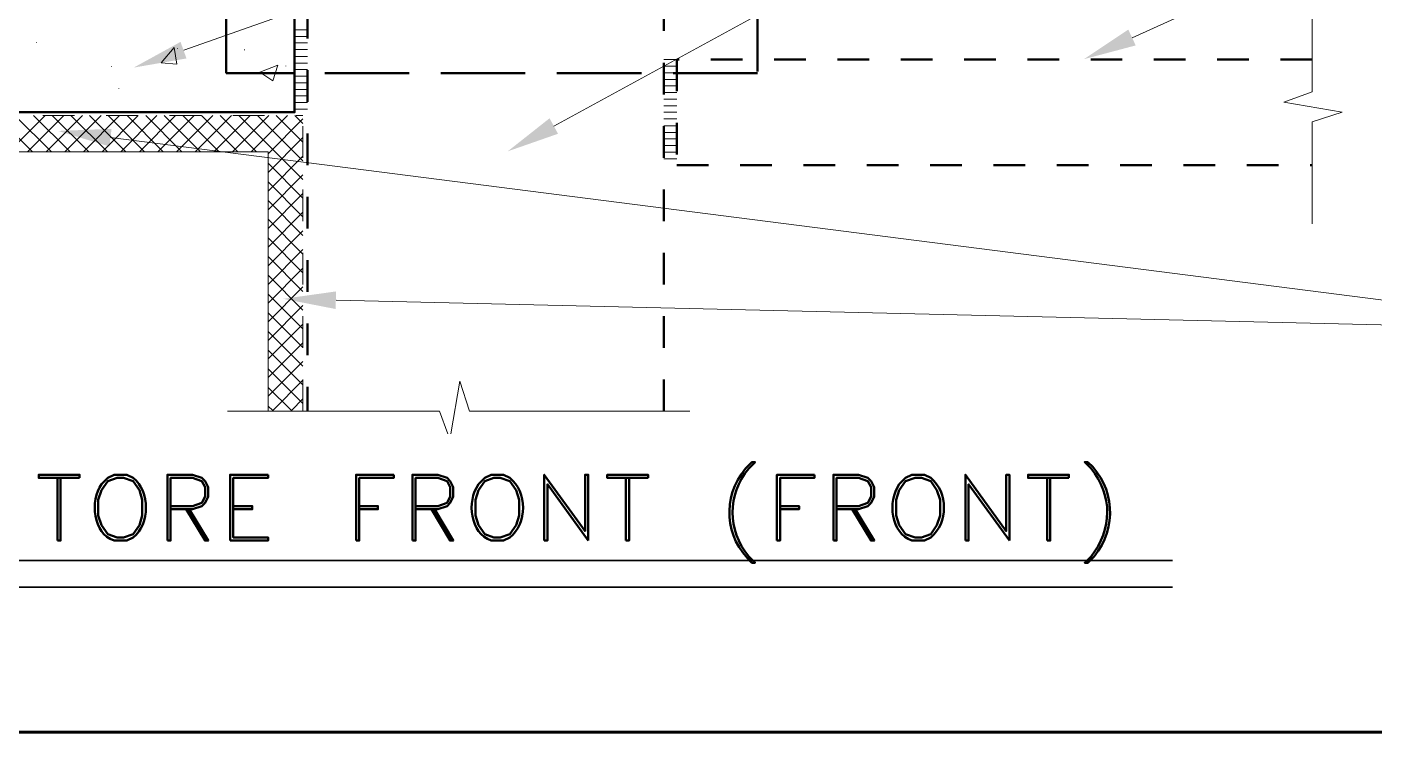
# Model space of a CAD drawing. Header units: inches. Extents: x 5 to 516, y -193 to 129.
# Drawn here: x 90.768 to 95.023, y -192.186 to -189.96 of the extents above; entities that cross this region are included whole.
import ezdxf

# ---------------------------------------------------------------- set-up
doc = ezdxf.new("R2010")
doc.units = ezdxf.units.IN
doc.header["$MEASUREMENT"] = 0
doc.linetypes.add('PDF_IMPORT', pattern=[1, 0.8, -0.2])
doc.layers.add('PDF8_Geometry', color=7, linetype='Continuous')
doc.layers.add('PDF8_Solid Fills', color=7, linetype='Continuous')

msp = doc.modelspace()

# ---------------------------------------------------------------- linework, layer by layer
at = {"layer": 'PDF8_Geometry', "lineweight": 15}
for points in [[(91.2632934, -190.0324499), (95.8021827, -188.434672), (96.2988496, -188.434672)], [(92.4321823, -190.27245), (95.8021824, -188.4346722), (96.2988493, -188.4346722)], [(94.2588493, -189.9935609), (95.8021827, -189.2946719), (96.3010717, -189.2946719)], [(94.82774, -190.5813388), (94.82774, -190.2591166), (94.9221844, -190.2291166), (94.73774, -190.1968943), (94.82774, -190.1646721), (94.82774, -189.883561)], [(91.6132938, -189.9691166), (91.654405, -189.9691166)], [(91.6132938, -189.9902277), (91.654405, -189.9902277)], [(90.7988497, -190.0102277), (90.7988497, -190.0091166)], [(91.2421829, -190.0768944), (91.1921829, -190.07245), (91.233294, -190.0246722)], [(91.242182, -190.0768942), (91.2332931, -190.024672)], [(91.2432942, -190.0291167), (91.2432942, -190.0280056)], [(91.4555157, -190.0324499), (91.4555157, -190.0313388)], [(91.6132938, -190.0102277), (91.654405, -190.0102277)], [(91.6132938, -190.0313388), (91.654405, -190.0313388)], [(91.0355169, -190.0857833), (91.0355169, -190.0846722)], [(91.5610726, -190.0802277), (91.5032948, -190.1024499), (91.5444059, -190.1302277)], [(91.5444055, -190.1302277), (91.5610722, -190.0802277)], [(91.5855161, -190.0835609), (91.5855161, -190.0824498)], [(91.6132938, -190.0524499), (91.654405, -190.0524499)], [(91.6132938, -190.073561), (91.654405, -190.073561)], [(92.8210712, -190.0624498), (92.7799601, -190.0624498)], [(92.8210712, -190.0835609), (92.7799601, -190.0835609)], [(91.6132938, -190.0935611), (91.654405, -190.0935611)], [(91.6132938, -190.1146722), (91.654405, -190.1146722)], [(92.8210712, -190.104672), (92.7799601, -190.104672)], [(92.8210712, -190.1257834), (92.7799601, -190.1257834)], [(91.0588504, -190.1535612), (91.0588504, -190.1524501)], [(91.6132938, -190.1357833), (91.654405, -190.1357833)], [(91.6132938, -190.1568944), (91.654405, -190.1568944)], [(92.8210712, -190.1457832), (92.7799601, -190.1457832)], [(92.8210712, -190.1668943), (92.7799601, -190.1668943)], [(91.6132938, -190.1768944), (91.654405, -190.1768944)], [(91.6132938, -190.1980055), (91.654405, -190.1980055)], [(92.8210712, -190.1880054), (92.7799601, -190.1880054)], [(92.8210712, -190.2091167), (92.7799601, -190.2091167)], [(90.7855169, -190.353561), (90.6710724, -190.2391165)], [(90.7110721, -190.353561), (90.8255165, -190.2391165)], [(90.8455167, -190.353561), (90.7299612, -190.2391165)], [(90.7699597, -190.353561), (90.8844042, -190.2391165)], [(90.9044044, -190.353561), (90.7888488, -190.2391165)], [(90.8288496, -190.353561), (90.9432941, -190.2391165)], [(90.9632942, -190.353561), (90.8477387, -190.2391165)], [(90.8877395, -190.353561), (91.0021839, -190.2391165)], [(91.0221841, -190.353561), (90.9066286, -190.2391165)], [(90.9466271, -190.353561), (91.0610716, -190.2391165)], [(91.0810718, -190.353561), (90.9655162, -190.2391165)], [(91.005517, -190.353561), (91.1199615, -190.2391165)], [(91.1399594, -190.353561), (91.0244038, -190.2391165)], [(91.0644046, -190.353561), (91.1788491, -190.2391165)], [(91.1988493, -190.353561), (91.0844048, -190.2391165)], [(91.1232945, -190.353561), (91.237739, -190.2391165)], [(91.2577392, -190.353561), (91.1432947, -190.2391165)], [(91.1821822, -190.353561), (91.2966266, -190.2391165)], [(91.3166268, -190.353561), (91.2021823, -190.2391165)], [(91.241072, -190.353561), (91.3555165, -190.2391165)], [(91.3755167, -190.353561), (91.2610722, -190.2391165)], [(91.2999619, -190.353561), (91.4144064, -190.2391165)], [(91.4344043, -190.353561), (91.3199599, -190.2391165)], [(91.3588496, -190.353561), (91.473294, -190.2391165)], [(91.4932942, -190.353561), (91.3788497, -190.2391165)], [(91.4177372, -190.353561), (91.5321816, -190.2391165)], [(91.6399594, -190.4413389), (91.4377372, -190.2391166)], [(91.4766271, -190.353561), (91.5910715, -190.2391165)], [(91.6399594, -190.3824498), (91.4966261, -190.2391165)], [(91.5299605, -190.3602276), (91.6399605, -190.2502276)], [(91.6399594, -190.3235611), (91.555515, -190.2391166)], [(91.6132938, -190.2191166), (91.654405, -190.2191166)], [(91.6399594, -190.2646723), (91.6144039, -190.2391167)], [(92.8210712, -190.2291165), (92.7799601, -190.2291165)], [(92.8210712, -190.2502276), (92.7799601, -190.2502276)], [(92.8210712, -190.2713387), (92.7799601, -190.2713387)], [(92.8210712, -190.2924501), (92.7799601, -190.2924501)], [(91.0321826, -190.3091166), (95.8021827, -190.9180056), (96.3077387, -190.9180056)], [(91.5299605, -190.4191167), (91.6399605, -190.3091167)], [(92.8210712, -190.3124498), (92.7799601, -190.3124498)], [(92.8210712, -190.3335609), (92.7799601, -190.3335609)], [(91.5299605, -191.1724499), (91.5299605, -190.353561), (87.6966269, -190.353561)], [(91.5299605, -190.4780054), (91.6399605, -190.3680054)], [(92.8210712, -190.354672), (92.7799601, -190.354672)], [(92.8210712, -190.3757834), (92.7799601, -190.3757834)], [(91.6399594, -190.5002276), (91.5299594, -190.3902276)], [(91.5299605, -190.5368945), (91.6399605, -190.4268945)], [(91.6399594, -190.5591167), (91.5299594, -190.4491166)], [(91.6399594, -190.6180054), (91.5299594, -190.5080054)], [(91.5299605, -190.5957832), (91.6399605, -190.4857832)], [(91.5299605, -190.6546723), (91.6399605, -190.5446723)], [(91.6399594, -190.6768945), (91.5299594, -190.5668944)], [(91.6399594, -190.7357832), (91.5299594, -190.6257832)], [(91.5299605, -190.713561), (91.6399605, -190.603561)], [(91.5299605, -190.7724501), (91.6399605, -190.6624501)], [(91.6399594, -190.7946723), (91.5299594, -190.6846722)], [(91.5299605, -190.8313388), (91.6399605, -190.7213388)], [(91.6399594, -190.853561), (91.5299594, -190.743561)], [(91.6399594, -190.9124501), (91.5299594, -190.8035612)], [(91.5299605, -190.8902279), (91.6399605, -190.7802279)], [(91.5299605, -190.9491166), (91.6399605, -190.8391166)], [(91.7444064, -190.82245), (95.8021844, -190.9180056), (96.3077401, -190.9180056)], [(91.6399594, -190.9713388), (91.5299594, -190.8624499)], [(91.6399594, -191.0302278), (91.5299594, -190.921339)], [(91.5299605, -191.0080057), (91.6399605, -190.8980057)], [(91.6399594, -191.0891166), (91.5299594, -190.9802277)], [(91.5299605, -191.0668944), (91.6399605, -190.9568944)], [(91.5299605, -191.1257835), (91.6399605, -191.0157835)], [(91.6399594, -191.1480056), (91.5299594, -191.0391168)], [(91.5299598, -191.0980056), (91.6032931, -191.1702278), (91.6399598, -191.1335611)], [(91.529961, -191.1568945), (91.5444055, -191.1702278), (91.6399611, -191.0746723)], [(92.8621817, -191.1724499), (92.165515, -191.1724499), (92.135515, -191.0780055), (92.1066261, -191.2446722)], [(92.097739, -191.2446723), (92.0710723, -191.1724501), (91.4021833, -191.1724501)]]:
    msp.add_lwpolyline(points, dxfattribs=at)
at = {"layer": 'PDF8_Geometry', "linetype": 'PDF_IMPORT', "lineweight": 50, "ltscale": 0.333333}
msp.add_lwpolyline([(93.0755155, -189.1002277), (93.0755155, -190.1057832), (91.3977389, -190.1057834), (91.397738, -189.1002276), (93.0755168, -189.1002277)], dxfattribs=at)
at = {"layer": 'PDF8_Geometry', "lineweight": 50}
for points in [[(91.6132938, -189.8957831), (91.6132938, -190.2291165), (86.0188488, -190.2291165)], [(93.0477384, -191.353561), (93.0677384, -191.333561), (93.0577384, -191.333561), (93.0377384, -191.353561)], [(94.1188498, -191.333561), (94.1088498, -191.333561), (94.1288498, -191.353561)], [(90.8744044, -191.3835612), (90.8744044, -191.581339), (90.8644044, -191.581339)], [(90.864406, -191.3835612), (90.864406, -191.581339)], [(91.1032933, -191.3835611), (91.0832933, -191.3735611), (91.0432933, -191.3735611), (91.0232933, -191.3835611), (91.0032932, -191.4035611)], [(91.2221821, -191.48245), (91.291071, -191.48245), (91.321071, -191.47245), (91.331071, -191.46245), (91.341071, -191.44245), (91.341071, -191.41245), (91.331071, -191.3935611), (91.321071, -191.3835611), (91.291071, -191.3735611), (91.2121821, -191.3735611), (91.2121821, -191.5813389)], [(91.2221828, -191.4724501), (91.2910717, -191.4724501), (91.3210717, -191.4624501), (91.3310717, -191.4424501), (91.3310717, -191.4124501), (91.3210717, -191.3935612), (91.2910717, -191.3835612), (91.2221828, -191.3835612), (91.2221828, -191.581339), (91.2121828, -191.581339)], [(91.5299609, -191.3735611), (91.4099609, -191.3735611), (91.4099609, -191.5813389)], [(91.5299616, -191.3735612), (91.5299616, -191.3835612), (91.4199616, -191.3835612), (91.4199616, -191.571339), (91.5299616, -191.571339), (91.5299616, -191.581339), (91.4099616, -191.581339)], [(91.9266272, -191.3735611), (91.8077383, -191.3735611), (91.8077383, -191.5813389)], [(91.9266279, -191.3735612), (91.9266279, -191.3835612), (91.817739, -191.3835612), (91.817739, -191.581339), (91.807739, -191.581339)], [(91.9955156, -191.48245), (92.0655156, -191.48245), (92.0955156, -191.47245), (92.1044045, -191.46245), (92.1144045, -191.44245), (92.1144045, -191.41245), (92.1044045, -191.3935611), (92.0955156, -191.3835611), (92.0655156, -191.3735611), (91.9855156, -191.3735611), (91.9855156, -191.5813389)], [(91.9955164, -191.4724501), (92.0655164, -191.4724501), (92.0955164, -191.4624501), (92.1044053, -191.4424501), (92.1044053, -191.4124501), (92.0955164, -191.3935612), (92.0655164, -191.3835612), (91.9955164, -191.3835612), (91.9955164, -191.581339), (91.9855164, -191.581339)], [(92.2932946, -191.3835611), (92.2732946, -191.3735611), (92.2344057, -191.3735611), (92.2144057, -191.3835611), (92.1944057, -191.4035611)], [(92.5410712, -191.5813389), (92.5410712, -191.3735611), (92.5310712, -191.3735611), (92.5310712, -191.5513389), (92.4021823, -191.3735611), (92.4021823, -191.5813389)], [(92.541072, -191.5813391), (92.4121831, -191.4035613), (92.4121831, -191.5813391), (92.4021831, -191.5813391)], [(92.659961, -191.3835612), (92.659961, -191.581339)], [(92.6699617, -191.3835612), (92.6699617, -191.581339), (92.6599617, -191.581339)], [(93.2555164, -191.3735611), (93.1366275, -191.3735611), (93.1366275, -191.5813389)], [(93.2555171, -191.3735612), (93.2555171, -191.3835612), (93.1466282, -191.3835612), (93.1466282, -191.581339), (93.1366282, -191.581339)], [(93.3255155, -191.4724501), (93.3944044, -191.4724501), (93.4244044, -191.4624501), (93.4344044, -191.4424501), (93.4344044, -191.4124501), (93.4244044, -191.3935612), (93.3944044, -191.3835612), (93.3255155, -191.3835612), (93.3255155, -191.581339), (93.3155155, -191.581339)], [(93.325517, -191.48245), (93.3944059, -191.48245), (93.4244059, -191.47245), (93.4344059, -191.46245), (93.4444059, -191.44245), (93.4444059, -191.41245), (93.4344059, -191.3935611), (93.4244059, -191.3835611), (93.3944059, -191.3735611), (93.315517, -191.3735611), (93.315517, -191.5813389)], [(93.6232949, -191.3835611), (93.6032949, -191.3735611), (93.5632949, -191.3735611), (93.5432949, -191.3835611), (93.5232949, -191.4035611)], [(93.8710711, -191.5813391), (93.7421822, -191.4035613), (93.7421822, -191.5813391), (93.7321822, -191.5813391)], [(93.8710726, -191.5813389), (93.8710726, -191.3735611), (93.8610726, -191.3735611), (93.8610726, -191.5513389), (93.7321837, -191.3735611), (93.7321837, -191.5813389)], [(93.9899601, -191.3835612), (93.9899601, -191.581339)], [(93.9999608, -191.3835612), (93.9999608, -191.581339), (93.9899608, -191.581339)], [(91.271072, -191.4824501), (91.331072, -191.581339), (91.341072, -191.581339), (91.281072, -191.4824501)], [(91.4199616, -191.4724499), (91.4799616, -191.4724499), (91.4799616, -191.4824499), (91.4199616, -191.4824499)], [(91.817739, -191.4724499), (91.8766279, -191.4724499), (91.8766279, -191.4824499), (91.817739, -191.4824499)], [(92.0455155, -191.4824501), (92.1044044, -191.581339), (92.1144044, -191.581339), (92.0555155, -191.4824501)], [(93.1466282, -191.4724499), (93.2066282, -191.4724499), (93.2066282, -191.4824499), (93.1466282, -191.4824499)], [(93.3744046, -191.4824501), (93.4344046, -191.581339), (93.4444046, -191.581339), (93.3844046, -191.4824501)], [(91.0432933, -191.5813389), (91.0832933, -191.5813389), (91.1032933, -191.5713389)], [(92.2344057, -191.5813389), (92.2732946, -191.5813389), (92.2932946, -191.5713389)], [(93.5632949, -191.5813389), (93.6032949, -191.5813389), (93.6232949, -191.5713389)], [(93.0577384, -191.6513388), (93.0677384, -191.6513388), (93.0477384, -191.6313388)], [(94.1288498, -191.6313388), (94.1088498, -191.6513388), (94.1188498, -191.6513388), (94.1388498, -191.6313388)]]:
    msp.add_lwpolyline(points, dxfattribs=at)
at = {"layer": 'PDF8_Geometry', "linetype": 'PDF_IMPORT', "lineweight": 50, "ltscale": 0.083333}
for points in [[(91.6544044, -189.8957831), (91.6544044, -191.1724499)], [(92.7799606, -191.1724499), (92.7799606, -189.8957831)]]:
    msp.add_lwpolyline(points, dxfattribs=at)
at = {"layer": 'PDF8_Geometry', "linetype": 'PDF_IMPORT', "lineweight": 50, "ltscale": 0.084444}
for points in [[(92.8210712, -190.0624498), (92.8210712, -190.3957832), (94.8277395, -190.3957832)], [(94.82774, -190.0624498), (92.8210716, -190.0624498)]]:
    msp.add_lwpolyline(points, dxfattribs=at)
at = {"layer": 'PDF8_Geometry', "linetype": 'PDF_IMPORT', "lineweight": 15, "ltscale": 0.102222}
msp.add_lwpolyline([(86.0188494, -190.2391167), (91.6399613, -190.2391167)], dxfattribs=at)
at = {"layer": 'PDF8_Geometry', "linetype": 'PDF_IMPORT', "lineweight": 15, "ltscale": 0.083333}
msp.add_lwpolyline([(91.6399594, -191.1724499), (91.6399594, -190.2391166)], dxfattribs=at)
at = {"layer": 'PDF8_Geometry', "lineweight": 50}
for points in [[(90.934405, -191.3835611), (90.8055161, -191.3835611), (90.8055161, -191.3735611), (90.934405, -191.3735611)], [(91.053294, -191.3835612), (91.023294, -191.3935612), (91.003294, -191.4224501), (90.993294, -191.4524501), (90.993294, -191.5024501), (91.003294, -191.5324501), (91.023294, -191.561339), (91.053294, -191.571339), (91.073294, -191.571339), (91.103294, -191.561339), (91.123294, -191.5324501), (91.1321829, -191.5024501), (91.1321829, -191.4524501), (91.123294, -191.4224501), (91.103294, -191.3935612), (91.073294, -191.3835612)], [(92.2432943, -191.3835612), (92.2144054, -191.3935612), (92.1944054, -191.4224501), (92.1844054, -191.4524501), (92.1844054, -191.5024501), (92.1944054, -191.5324501), (92.2144054, -191.561339), (92.2432943, -191.571339), (92.2632943, -191.571339), (92.2932943, -191.561339), (92.3132943, -191.5324501), (92.3232943, -191.5024501), (92.3232943, -191.4524501), (92.3132943, -191.4224501), (92.2932943, -191.3935612), (92.2632943, -191.3835612)], [(92.72996, -191.3835611), (92.6010711, -191.3835611), (92.6010711, -191.3735611), (92.72996, -191.3735611)], [(93.5732934, -191.3835612), (93.5432934, -191.3935612), (93.5232934, -191.4224501), (93.5132934, -191.4524501), (93.5132934, -191.5024501), (93.5232934, -191.5324501), (93.5432934, -191.561339), (93.5732934, -191.571339), (93.5932934, -191.571339), (93.6232934, -191.561339), (93.6421823, -191.5324501), (93.6521823, -191.5024501), (93.6521823, -191.4524501), (93.6421823, -191.4224501), (93.6232934, -191.3935612), (93.5932934, -191.3835612)], [(94.0588491, -191.3835611), (93.9299602, -191.3835611), (93.9299602, -191.3735611), (94.0588491, -191.3735611)]]:
    msp.add_lwpolyline(points, close=True, dxfattribs=at)
at = {"layer": 'PDF8_Geometry', "lineweight": 35}
for points in [[(87.2166283, -191.6446722), (94.3866287, -191.6446722)], [(87.2166283, -191.7280055), (94.3866287, -191.7280055)]]:
    msp.add_lwpolyline(points, dxfattribs=at)
at = {"layer": 'PDF8_Geometry', "lineweight": 60}
msp.add_lwpolyline([(71.579958, -192.1857834), (116.5799616, -192.1857834)], dxfattribs=at)
at = {"layer": 'PDF8_Geometry', "lineweight": 50}
for points in [[(93.0377384, -191.353561), (92.9620902, -191.4459314), (92.9714791, -191.571061), (93.0577384, -191.6513388)], [(93.0477384, -191.353561), (92.9790532, -191.4381907), (92.9797569, -191.5465796), (93.0477384, -191.6313388)], [(94.1188498, -191.333561), (94.2051276, -191.4110795), (94.2122757, -191.5422462), (94.1388498, -191.6313388)], [(94.1288498, -191.353561), (94.197535, -191.4381907), (94.1968313, -191.546561), (94.1288498, -191.6313388)], [(91.0032932, -191.4035611), (90.9674414, -191.4554315), (90.9761081, -191.5593204), (91.0432933, -191.5813389)], [(91.1032933, -191.5713389), (91.1577377, -191.529913), (91.1577377, -191.424987), (91.1032933, -191.3835611)], [(92.1944057, -191.4035611), (92.1555168, -191.4586722), (92.1682946, -191.5581537), (92.2344057, -191.5813389)], [(92.2932946, -191.5713389), (92.3494798, -191.5285055), (92.3494798, -191.4263944), (92.2932946, -191.3835611)], [(93.5232949, -191.4035611), (93.484406, -191.4586722), (93.4971838, -191.5581537), (93.5632949, -191.5813389)], [(93.6232949, -191.5713389), (93.6780357, -191.5255796), (93.6780357, -191.4293204), (93.6232949, -191.3835611)]]:
    msp.add_open_spline(points, degree=3, dxfattribs=at)
at = {"layer": 'PDF8_Solid Fills', "lineweight": 50, "transparency": 33554559}
for points in [[(94.26996, -190.0180055), (94.1066266, -190.0613388), (94.2466267, -189.9680055)], [(91.2721841, -190.0591166), (91.1055175, -190.0880055), (91.2532953, -190.0068944)], [(92.445515, -190.2968943), (92.2866261, -190.3524499), (92.4188484, -190.2480055)], [(91.0288483, -190.3368944), (90.866626, -190.2880055), (91.0355149, -190.2813389)], [(91.7432942, -190.8502278), (91.5777386, -190.8180056), (91.7444053, -190.7946723)]]:
    msp.add_solid(points, dxfattribs=at)

doc.saveas('drawing.dxf')
